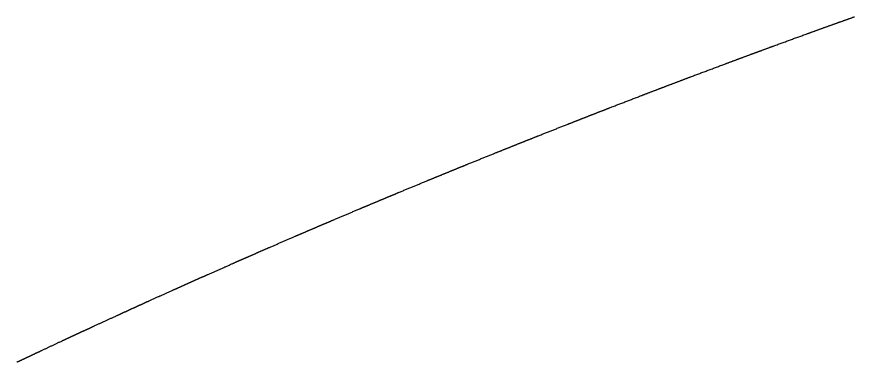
# Model space of a CAD drawing. Header units: millimetres. Extents: x 0 to 2438, y 0 to 1219.
# Drawn here: x 774.539 to 777.248, y 120.289 to 121.407 of the extents above; entities that cross this region are included whole.
import ezdxf

# ---------------------------------------------------------------- set-up
doc = ezdxf.new("R2010")
doc.units = ezdxf.units.MM
doc.layers.add('CUT', color=7, linetype='Continuous')

msp = doc.modelspace()

# ---------------------------------------------------------------- linework, layer by layer
at = {"layer": 'CUT'}
msp.add_lwpolyline([(774.5384, 120.2891), (774.5394, 120.2895), (774.5404, 120.29), (774.5414, 120.2905), (774.5424, 120.291), (774.5434, 120.2914), (774.5444, 120.2919), (774.5454, 120.2924), (774.5464, 120.2929), (774.5474, 120.2933), (774.5485, 120.2938), (774.5495, 120.2943), (774.5505, 120.2948), (774.5515, 120.2953), (774.5525, 120.2957), (774.5535, 120.2962), (774.5545, 120.2967), (774.5555, 120.2972), (774.5565, 120.2976), (774.5575, 120.2981), (774.5585, 120.2986), (774.5595, 120.2991), (774.5605, 120.2995), (774.5615, 120.3), (774.5625, 120.3005), (774.5635, 120.301), (774.5645, 120.3014), (774.5655, 120.3019), (774.5665, 120.3024), (774.5675, 120.3029), (774.5685, 120.3033), (774.5695, 120.3038), (774.5706, 120.3043), (774.5716, 120.3048), (774.5726, 120.3052), (774.5736, 120.3057), (774.5746, 120.3062), (774.5756, 120.3067), (774.5766, 120.3071), (774.5776, 120.3076), (774.5786, 120.3081), (774.5796, 120.3086), (774.5806, 120.309), (774.5816, 120.3095), (774.5826, 120.31), (774.5836, 120.3105), (774.5846, 120.3109), (774.5856, 120.3114), (774.5866, 120.3119), (774.5876, 120.3123), (774.5887, 120.3128), (774.5897, 120.3133), (774.5907, 120.3138), (774.5917, 120.3142), (774.5927, 120.3147), (774.5937, 120.3152), (774.5947, 120.3157), (774.5957, 120.3161), (774.5967, 120.3166), (774.5977, 120.3171), (774.5987, 120.3176), (774.5997, 120.318), (774.6007, 120.3185), (774.6017, 120.319), (774.6027, 120.3195), (774.6037, 120.3199), (774.6048, 120.3204), (774.6058, 120.3209), (774.6068, 120.3214), (774.6078, 120.3218), (774.6088, 120.3223), (774.6098, 120.3228), (774.6108, 120.3233), (774.6119, 120.3238), (774.6129, 120.3242), (774.6139, 120.3247), (774.6148, 120.3252), (774.6157, 120.3255), (774.6165, 120.3259), (774.6175, 120.3264), (774.6189, 120.327), (774.6206, 120.3279), (774.6227, 120.3288), (774.6249, 120.3299), (774.6272, 120.331), (774.6294, 120.332), (774.6315, 120.333), (774.6335, 120.3339), (774.6356, 120.3349), (774.6376, 120.3359), (774.6397, 120.3368), (774.6418, 120.3378), (774.6439, 120.3388), (774.646, 120.3398), (774.6481, 120.3408), (774.6502, 120.3418), (774.6523, 120.3427), (774.6544, 120.3437), (774.6565, 120.3447), (774.6585, 120.3457), (774.6606, 120.3466), (774.6627, 120.3476), (774.6648, 120.3486), (774.6669, 120.3496), (774.669, 120.3506), (774.671, 120.3515), (774.6731, 120.3525), (774.6752, 120.3535), (774.6774, 120.3545), (774.6796, 120.3555), (774.6819, 120.3566), (774.684, 120.3575), (774.6857, 120.3584), (774.6871, 120.359), (774.6882, 120.3595), (774.6892, 120.36), (774.6901, 120.3604), (774.6911, 120.3609), (774.6921, 120.3614), (774.6933, 120.3619), (774.6944, 120.3624), (774.6955, 120.3629), (774.6966, 120.3634), (774.6977, 120.3639), (774.6987, 120.3644), (774.6998, 120.3649), (774.7009, 120.3654), (774.702, 120.366), (774.7031, 120.3665), (774.7042, 120.367), (774.7052, 120.3675), (774.7063, 120.368), (774.7074, 120.3685), (774.7085, 120.369), (774.7096, 120.3695), (774.7106, 120.37), (774.7117, 120.3705), (774.7128, 120.371), (774.7139, 120.3715), (774.715, 120.372), (774.7161, 120.3725), (774.7172, 120.373), (774.7182, 120.3735), (774.7193, 120.374), (774.7204, 120.3745), (774.7215, 120.375), (774.7226, 120.3755), (774.7237, 120.376), (774.7247, 120.3765), (774.7258, 120.3771), (774.7269, 120.3776), (774.728, 120.3781), (774.7291, 120.3786), (774.7302, 120.3791), (774.7312, 120.3796), (774.7323, 120.3801), (774.7334, 120.3806), (774.7345, 120.3811), (774.7356, 120.3816), (774.7367, 120.3821), (774.7378, 120.3826), (774.7388, 120.3831), (774.7399, 120.3836), (774.741, 120.3841), (774.7421, 120.3846), (774.7432, 120.3851), (774.7443, 120.3856), (774.7454, 120.3861), (774.7464, 120.3866), (774.7475, 120.3871), (774.7486, 120.3876), (774.7497, 120.3881), (774.7508, 120.3886), (774.7519, 120.3891), (774.7529, 120.3896), (774.754, 120.3901), (774.7551, 120.3907), (774.7562, 120.3912), (774.7573, 120.3917), (774.7584, 120.3922), (774.7595, 120.3927), (774.7605, 120.3932), (774.7616, 120.3937), (774.7627, 120.3942), (774.7638, 120.3947), (774.7649, 120.3952), (774.766, 120.3957), (774.7671, 120.3962), (774.7681, 120.3967), (774.7692, 120.3972), (774.7703, 120.3977), (774.7714, 120.3982), (774.7725, 120.3987), (774.7736, 120.3992), (774.7747, 120.3997), (774.7758, 120.4002), (774.7768, 120.4007), (774.7779, 120.4012), (774.779, 120.4017), (774.7801, 120.4022), (774.7812, 120.4027), (774.7823, 120.4032), (774.7835, 120.4038), (774.7845, 120.4043), (774.7855, 120.4047), (774.7864, 120.4051), (774.7874, 120.4056), (774.7885, 120.4061), (774.7899, 120.4067), (774.7918, 120.4076), (774.7939, 120.4086), (774.7963, 120.4097), (774.7987, 120.4108), (774.801, 120.4119), (774.8032, 120.4129), (774.8054, 120.4139), (774.8076, 120.4149), (774.8098, 120.4159), (774.812, 120.4169), (774.8142, 120.4179), (774.8164, 120.419), (774.8186, 120.42), (774.8209, 120.421), (774.8231, 120.422), (774.8253, 120.423), (774.8275, 120.4241), (774.8297, 120.4251), (774.8319, 120.4261), (774.8341, 120.4271), (774.8364, 120.4281), (774.8386, 120.4292), (774.8408, 120.4302), (774.843, 120.4312), (774.8451, 120.4322), (774.8473, 120.4332), (774.8495, 120.4342), (774.8518, 120.4353), (774.8542, 120.4364), (774.8566, 120.4374), (774.8588, 120.4385), (774.8607, 120.4393), (774.8622, 120.44), (774.8633, 120.4405), (774.8643, 120.4409), (774.8652, 120.4414), (774.8662, 120.4419), (774.8674, 120.4424), (774.8685, 120.4429), (774.8697, 120.4434), (774.8709, 120.444), (774.872, 120.4445), (774.8731, 120.445), (774.8742, 120.4455), (774.8753, 120.446), (774.8765, 120.4465), (774.8776, 120.447), (774.8787, 120.4476), (774.8798, 120.4481), (774.881, 120.4486), (774.8821, 120.4491), (774.8832, 120.4496), (774.8843, 120.4501), (774.8855, 120.4507), (774.8866, 120.4512), (774.8877, 120.4517), (774.8889, 120.4522), (774.89, 120.4527), (774.8911, 120.4532), (774.8922, 120.4537), (774.8934, 120.4543), (774.8945, 120.4548), (774.8956, 120.4553), (774.8967, 120.4558), (774.8979, 120.4563), (774.899, 120.4568), (774.9001, 120.4574), (774.9013, 120.4579), (774.9024, 120.4584), (774.9035, 120.4589), (774.9046, 120.4594), (774.9058, 120.4599), (774.9069, 120.4604), (774.908, 120.461), (774.9091, 120.4615), (774.9103, 120.462), (774.9114, 120.4625), (774.9125, 120.463), (774.9137, 120.4635), (774.9148, 120.464), (774.9159, 120.4646), (774.917, 120.4651), (774.9182, 120.4656), (774.9193, 120.4661), (774.9204, 120.4666), (774.9216, 120.4671), (774.9227, 120.4676), (774.9238, 120.4681), (774.9249, 120.4687), (774.9261, 120.4692), (774.9272, 120.4697), (774.9283, 120.4702), (774.9294, 120.4707), (774.9306, 120.4712), (774.9317, 120.4717), (774.9328, 120.4723), (774.934, 120.4728), (774.9351, 120.4733), (774.9362, 120.4738), (774.9373, 120.4743), (774.9385, 120.4748), (774.9396, 120.4753), (774.9407, 120.4759), (774.9419, 120.4764), (774.943, 120.4769), (774.9441, 120.4774), (774.9453, 120.4779), (774.9464, 120.4784), (774.9475, 120.4789), (774.9486, 120.4794), (774.9498, 120.48), (774.9509, 120.4805), (774.952, 120.481), (774.9532, 120.4815), (774.9543, 120.482), (774.9554, 120.4825), (774.9565, 120.483), (774.9576, 120.4835), (774.9588, 120.484), (774.9599, 120.4846), (774.9611, 120.4851), (774.9623, 120.4856), (774.9634, 120.4861), (774.9645, 120.4866), (774.9654, 120.487), (774.9663, 120.4875), (774.9675, 120.488), (774.969, 120.4887), (774.9709, 120.4896), (774.9732, 120.4906), (774.9757, 120.4917), (774.9782, 120.4929), (774.9807, 120.494), (774.983, 120.495), (774.9853, 120.496), (774.9875, 120.4971), (774.9898, 120.4981), (774.9921, 120.4991), (774.9945, 120.5002), (774.9968, 120.5013), (774.9991, 120.5023), (775.0014, 120.5034), (775.0038, 120.5044), (775.0061, 120.5055), (775.0084, 120.5065), (775.0107, 120.5075), (775.013, 120.5086), (775.0154, 120.5096), (775.0177, 120.5107), (775.02, 120.5117), (775.0223, 120.5128), (775.0246, 120.5138), (775.0269, 120.5148), (775.0292, 120.5159), (775.0315, 120.5169), (775.0339, 120.518), (775.0364, 120.5191), (775.0389, 120.5203), (775.0412, 120.5213), (775.0432, 120.5222), (775.0448, 120.5229), (775.046, 120.5234), (775.047, 120.5239), (775.048, 120.5243), (775.0491, 120.5248), (775.0503, 120.5254), (775.0515, 120.5259), (775.0527, 120.5265), (775.054, 120.527), (775.0552, 120.5275), (775.0563, 120.5281), (775.0575, 120.5286), (775.0587, 120.5291), (775.0599, 120.5297), (775.0611, 120.5302), (775.0623, 120.5307), (775.0635, 120.5313), (775.0647, 120.5318), (775.0658, 120.5323), (775.067, 120.5329), (775.0682, 120.5334), (775.0694, 120.5339), (775.0706, 120.5345), (775.0718, 120.535), (775.073, 120.5356), (775.0742, 120.5361), (775.0754, 120.5366), (775.0766, 120.5372), (775.0778, 120.5377), (775.079, 120.5382), (775.0801, 120.5388), (775.0813, 120.5393), (775.0825, 120.5398), (775.0837, 120.5404), (775.0849, 120.5409), (775.0861, 120.5414), (775.0873, 120.542), (775.0885, 120.5425), (775.0897, 120.543), (775.0909, 120.5436), (775.0921, 120.5441), (775.0933, 120.5446), (775.0944, 120.5452), (775.0956, 120.5457), (775.0968, 120.5462), (775.098, 120.5468), (775.0992, 120.5473), (775.1004, 120.5478), (775.1016, 120.5484), (775.1028, 120.5489), (775.104, 120.5494), (775.1052, 120.55), (775.1064, 120.5505), (775.1076, 120.551), (775.1088, 120.5516), (775.11, 120.5521), (775.1111, 120.5526), (775.1123, 120.5532), (775.1135, 120.5537), (775.1147, 120.5542), (775.1159, 120.5547), (775.1171, 120.5553), (775.1183, 120.5558), (775.1195, 120.5563), (775.1207, 120.5569), (775.1219, 120.5574), (775.1231, 120.5579), (775.1243, 120.5585), (775.1255, 120.559), (775.1267, 120.5595), (775.1278, 120.5601), (775.129, 120.5606), (775.1302, 120.5611), (775.1314, 120.5617), (775.1326, 120.5622), (775.1338, 120.5627), (775.135, 120.5633), (775.1362, 120.5638), (775.1374, 120.5643), (775.1386, 120.5649), (775.1398, 120.5654), (775.141, 120.5659), (775.1422, 120.5665), (775.1434, 120.567), (775.1445, 120.5675), (775.1457, 120.568), (775.1469, 120.5686), (775.1481, 120.5691), (775.1494, 120.5697), (775.1506, 120.5702), (775.1518, 120.5707), (775.1529, 120.5712), (775.1539, 120.5717), (775.1549, 120.5721), (775.1561, 120.5726), (775.1577, 120.5733), (775.1598, 120.5743), (775.1622, 120.5753), (775.1648, 120.5765), (775.1675, 120.5777), (775.17, 120.5788), (775.1725, 120.5799), (775.1748, 120.581), (775.1772, 120.582), (775.1797, 120.5831), (775.1821, 120.5842), (775.1846, 120.5853), (775.187, 120.5863), (775.1895, 120.5874), (775.1919, 120.5885), (775.1943, 120.5896), (775.1968, 120.5907), (775.1992, 120.5918), (775.2017, 120.5928), (775.2041, 120.5939), (775.2066, 120.595), (775.209, 120.5961), (775.2115, 120.5972), (775.2139, 120.5982), (775.2163, 120.5993), (775.2187, 120.6004), (775.2211, 120.6014), (775.2236, 120.6025), (775.2261, 120.6036), (775.2288, 120.6048), (775.2314, 120.606), (775.2338, 120.607), (775.2359, 120.6079), (775.2375, 120.6087), (775.2388, 120.6092), (775.2399, 120.6097), (775.2409, 120.6101), (775.2421, 120.6107), (775.2433, 120.6112), (775.2446, 120.6118), (775.2459, 120.6123), (775.2472, 120.6129), (775.2484, 120.6135), (775.2497, 120.614), (775.2509, 120.6145), (775.2522, 120.6151), (775.2534, 120.6156), (775.2547, 120.6162), (775.2559, 120.6167), (775.2572, 120.6173), (775.2584, 120.6178), (775.2597, 120.6184), (775.2609, 120.6189), (775.2622, 120.6195), (775.2634, 120.62), (775.2647, 120.6206), (775.2659, 120.6211), (775.2672, 120.6217), (775.2684, 120.6222), (775.2697, 120.6228), (775.2709, 120.6233), (775.2722, 120.6239), (775.2734, 120.6244), (775.2747, 120.625), (775.2759, 120.6255), (775.2772, 120.6261), (775.2784, 120.6266), (775.2797, 120.6272), (775.2809, 120.6277), (775.2822, 120.6283), (775.2834, 120.6288), (775.2847, 120.6294), (775.2859, 120.6299), (775.2872, 120.6305), (775.2884, 120.631), (775.2897, 120.6316), (775.2909, 120.6321), (775.2922, 120.6327), (775.2934, 120.6332), (775.2947, 120.6338), (775.2959, 120.6343), (775.2972, 120.6348), (775.2984, 120.6354), (775.2997, 120.6359), (775.3009, 120.6365), (775.3022, 120.637), (775.3034, 120.6376), (775.3047, 120.6381), (775.306, 120.6387), (775.3072, 120.6392), (775.3085, 120.6398), (775.3097, 120.6403), (775.311, 120.6409), (775.3122, 120.6414), (775.3135, 120.642), (775.3147, 120.6425), (775.316, 120.6431), (775.3172, 120.6436), (775.3185, 120.6441), (775.3197, 120.6447), (775.321, 120.6452), (775.3222, 120.6458), (775.3235, 120.6463), (775.3247, 120.6469), (775.326, 120.6474), (775.3272, 120.648), (775.3285, 120.6485), (775.3297, 120.6491), (775.331, 120.6496), (775.3323, 120.6502), (775.3335, 120.6507), (775.3348, 120.6512), (775.336, 120.6518), (775.3373, 120.6523), (775.3385, 120.6529), (775.3398, 120.6534), (775.341, 120.654), (775.3423, 120.6545), (775.3435, 120.6551), (775.3448, 120.6556), (775.346, 120.6562), (775.3474, 120.6567), (775.3487, 120.6573), (775.3499, 120.6578), (775.3511, 120.6583), (775.3521, 120.6588), (775.3532, 120.6593), (775.3544, 120.6598), (775.3561, 120.6605), (775.3582, 120.6615), (775.3608, 120.6626), (775.3635, 120.6638), (775.3663, 120.665), (775.3689, 120.6661), (775.3715, 120.6672), (775.374, 120.6683), (775.3765, 120.6694), (775.379, 120.6705), (775.3816, 120.6716), (775.3841, 120.6727), (775.3867, 120.6738), (775.3892, 120.6749), (775.3918, 120.676), (775.3943, 120.6771), (775.3969, 120.6782), (775.3994, 120.6793), (775.402, 120.6804), (775.4045, 120.6815), (775.4071, 120.6826), (775.4097, 120.6838), (775.4122, 120.6849), (775.4148, 120.686), (775.4173, 120.6871), (775.4198, 120.6881), (775.4223, 120.6892), (775.4249, 120.6903), (775.4275, 120.6915), (775.4303, 120.6927), (775.433, 120.6938), (775.4356, 120.6949), (775.4378, 120.6959), (775.4394, 120.6966), (775.4408, 120.6972), (775.4419, 120.6976), (775.4429, 120.6981), (775.4441, 120.6986), (775.4454, 120.6992), (775.4468, 120.6998), (775.4481, 120.7003), (775.4495, 120.7009), (775.4508, 120.7015), (775.4521, 120.702), (775.4533, 120.7026), (775.4546, 120.7031), (775.4559, 120.7037), (775.4572, 120.7043), (775.4585, 120.7048), (775.4598, 120.7054), (775.4611, 120.7059), (775.4624, 120.7065), (775.4637, 120.707), (775.465, 120.7076), (775.4663, 120.7082), (775.4676, 120.7087), (775.4689, 120.7093), (775.4702, 120.7098), (775.4715, 120.7104), (775.4728, 120.711), (775.4741, 120.7115), (775.4754, 120.7121), (775.4767, 120.7126), (775.478, 120.7132), (775.4793, 120.7137), (775.4806, 120.7143), (775.4819, 120.7149), (775.4832, 120.7154), (775.4845, 120.716), (775.4858, 120.7165), (775.4871, 120.7171), (775.4885, 120.7176), (775.4898, 120.7182), (775.4911, 120.7188), (775.4924, 120.7193), (775.4937, 120.7199), (775.495, 120.7204), (775.4963, 120.721), (775.4976, 120.7215), (775.4989, 120.7221), (775.5002, 120.7227), (775.5015, 120.7232), (775.5028, 120.7238), (775.5041, 120.7243), (775.5054, 120.7249), (775.5067, 120.7254), (775.508, 120.726), (775.5093, 120.7265), (775.5106, 120.7271), (775.5119, 120.7277), (775.5132, 120.7282), (775.5145, 120.7288), (775.5158, 120.7293), (775.5171, 120.7299), (775.5184, 120.7304), (775.5197, 120.731), (775.521, 120.7315), (775.5223, 120.7321), (775.5236, 120.7327), (775.5249, 120.7332), (775.5262, 120.7338), (775.5275, 120.7343), (775.5288, 120.7349), (775.5301, 120.7354), (775.5314, 120.736), (775.5327, 120.7365), (775.534, 120.7371), (775.5353, 120.7377), (775.5366, 120.7382), (775.5379, 120.7388), (775.5392, 120.7393), (775.5405, 120.7399), (775.5418, 120.7404), (775.5431, 120.741), (775.5444, 120.7415), (775.5457, 120.7421), (775.547, 120.7426), (775.5483, 120.7432), (775.5496, 120.7437), (775.5509, 120.7443), (775.5522, 120.7449), (775.5536, 120.7454), (775.555, 120.746), (775.5563, 120.7466), (775.5574, 120.7471), (775.5585, 120.7475), (775.5596, 120.748), (775.5609, 120.7486), (775.5627, 120.7493), (775.5649, 120.7502), (775.5675, 120.7514), (775.5704, 120.7526), (775.5733, 120.7538), (775.576, 120.755), (775.5787, 120.7561), (775.5813, 120.7572), (775.5839, 120.7583), (775.5865, 120.7594), (775.5891, 120.7605), (775.5918, 120.7617), (775.5945, 120.7628), (775.5971, 120.7639), (775.5998, 120.765), (775.6025, 120.7662), (775.6051, 120.7673), (775.6077, 120.7684), (775.6104, 120.7695), (775.6131, 120.7706), (775.6157, 120.7718), (775.6184, 120.7729), (775.6211, 120.774), (775.6237, 120.7751), (775.6263, 120.7763), (775.6289, 120.7773), (775.6315, 120.7784), (775.6342, 120.7796), (775.637, 120.7807), (775.6398, 120.7819), (775.6427, 120.7831), (775.6453, 120.7843), (775.6476, 120.7852), (775.6493, 120.7859), (775.6507, 120.7865), (775.6519, 120.787), (775.653, 120.7875), (775.6542, 120.788), (775.6556, 120.7886), (775.657, 120.7892), (775.6584, 120.7898), (775.6598, 120.7903), (775.6611, 120.7909), (775.6625, 120.7915), (775.6638, 120.792), (775.6651, 120.7926), (775.6665, 120.7932), (775.6679, 120.7937), (775.6692, 120.7943), (775.6706, 120.7949), (775.6719, 120.7954), (775.6733, 120.796), (775.6746, 120.7966), (775.676, 120.7971), (775.6773, 120.7977), (775.6787, 120.7983), (775.68, 120.7988), (775.6814, 120.7994), (775.6827, 120.8), (775.6841, 120.8005), (775.6854, 120.8011), (775.6868, 120.8017), (775.6881, 120.8022), (775.6895, 120.8028), (775.6908, 120.8034), (775.6922, 120.8039), (775.6935, 120.8045), (775.6949, 120.8051), (775.6962, 120.8056), (775.6976, 120.8062), (775.699, 120.8068), (775.7003, 120.8073), (775.7017, 120.8079), (775.703, 120.8085), (775.7044, 120.809), (775.7057, 120.8096), (775.7071, 120.8102), (775.7084, 120.8107), (775.7098, 120.8113), (775.7111, 120.8119), (775.7125, 120.8124), (775.7138, 120.813), (775.7152, 120.8136), (775.7165, 120.8141), (775.7179, 120.8147), (775.7192, 120.8153), (775.7206, 120.8158), (775.7219, 120.8164), (775.7233, 120.817), (775.7247, 120.8175), (775.726, 120.8181), (775.7274, 120.8186), (775.7287, 120.8192), (775.7301, 120.8198), (775.7314, 120.8203), (775.7328, 120.8209), (775.7341, 120.8215), (775.7355, 120.822), (775.7368, 120.8226), (775.7382, 120.8232), (775.7395, 120.8237), (775.7409, 120.8243), (775.7423, 120.8249), (775.7436, 120.8254), (775.745, 120.826), (775.7463, 120.8266), (775.7477, 120.8271), (775.749, 120.8277), (775.7504, 120.8282), (775.7517, 120.8288), (775.7531, 120.8294), (775.7544, 120.8299), (775.7558, 120.8305), (775.7572, 120.8311), (775.7585, 120.8316), (775.7599, 120.8322), (775.7612, 120.8328), (775.7626, 120.8333), (775.7639, 120.8339), (775.7652, 120.8344), (775.7666, 120.835), (775.768, 120.8356), (775.7695, 120.8362), (775.7708, 120.8367), (775.772, 120.8373), (775.7732, 120.8377), (775.7743, 120.8382), (775.7757, 120.8388), (775.7775, 120.8395), (775.7798, 120.8405), (775.7825, 120.8416), (775.7855, 120.8428), (775.7885, 120.8441), (775.7913, 120.8453), (775.7941, 120.8464), (775.7968, 120.8475), (775.7994, 120.8486), (775.8022, 120.8497), (775.8049, 120.8509), (775.8077, 120.852), (775.8104, 120.8532), (775.8132, 120.8543), (775.8159, 120.8554), (775.8187, 120.8566), (775.8214, 120.8577), (775.8242, 120.8588), (775.8269, 120.86), (775.8296, 120.8611), (775.8324, 120.8623), (775.8352, 120.8634), (775.8379, 120.8645), (775.8407, 120.8657), (775.8434, 120.8668), (775.8461, 120.8679), (775.8488, 120.869), (775.8515, 120.8701), (775.8544, 120.8713), (775.8574, 120.8726), (775.8603, 120.8738), (775.8631, 120.8749), (775.8654, 120.8759), (775.8672, 120.8766), (775.8686, 120.8772), (775.8698, 120.8777), (775.8709, 120.8781), (775.8722, 120.8787), (775.8736, 120.8792), (775.8751, 120.8798), (775.8765, 120.8804), (775.878, 120.881), (775.8793, 120.8816), (775.8807, 120.8822), (775.8821, 120.8827), (775.8835, 120.8833), (775.8849, 120.8839), (775.8863, 120.8844), (775.8877, 120.885), (775.8891, 120.8856), (775.8905, 120.8862), (775.8919, 120.8867), (775.8932, 120.8873), (775.8946, 120.8879), (775.896, 120.8884), (775.8974, 120.889), (775.8988, 120.8896), (775.9002, 120.8902), (775.9016, 120.8907), (775.903, 120.8913), (775.9044, 120.8919), (775.9058, 120.8924), (775.9072, 120.893), (775.9086, 120.8936), (775.91, 120.8942), (775.9114, 120.8947), (775.9128, 120.8953), (775.9142, 120.8959), (775.9155, 120.8964), (775.9169, 120.897), (775.9183, 120.8976), (775.9197, 120.8982), (775.9211, 120.8987), (775.9225, 120.8993), (775.9239, 120.8999), (775.9253, 120.9004), (775.9267, 120.901), (775.9281, 120.9016), (775.9295, 120.9021), (775.9309, 120.9027), (775.9323, 120.9033), (775.9337, 120.9039), (775.9351, 120.9044), (775.9365, 120.905), (775.9379, 120.9056), (775.9393, 120.9061), (775.9406, 120.9067), (775.942, 120.9073), (775.9434, 120.9078), (775.9448, 120.9084), (775.9462, 120.909), (775.9476, 120.9096), (775.949, 120.9101), (775.9504, 120.9107), (775.9518, 120.9113), (775.9532, 120.9118), (775.9546, 120.9124), (775.956, 120.913), (775.9574, 120.9135), (775.9588, 120.9141), (775.9602, 120.9147), (775.9616, 120.9152), (775.963, 120.9158), (775.9644, 120.9164), (775.9658, 120.9169), (775.9672, 120.9175), (775.9685, 120.9181), (775.9699, 120.9187), (775.9713, 120.9192), (775.9727, 120.9198), (775.9741, 120.9204), (775.9755, 120.9209), (775.9769, 120.9215), (775.9783, 120.9221), (775.9797, 120.9226), (775.9811, 120.9232), (775.9825, 120.9238), (775.9839, 120.9243), (775.9853, 120.9249), (775.9867, 120.9255), (775.9881, 120.926), (775.9895, 120.9266), (775.991, 120.9272), (775.9924, 120.9278), (775.9937, 120.9283), (775.9948, 120.9288), (775.996, 120.9293), (775.9974, 120.9298), (775.9993, 120.9306), (776.0016, 120.9315), (776.0044, 120.9327), (776.0075, 120.9339), (776.0105, 120.9352), (776.0135, 120.9363), (776.0163, 120.9375), (776.0191, 120.9386), (776.0218, 120.9397), (776.0246, 120.9409), (776.0275, 120.942), (776.0303, 120.9432), (776.0331, 120.9443), (776.036, 120.9454), (776.0388, 120.9466), (776.0416, 120.9477), (776.0444, 120.9489), (776.0472, 120.95), (776.0501, 120.9511), (776.0529, 120.9523), (776.0557, 120.9534), (776.0586, 120.9546), (776.0614, 120.9557), (776.0642, 120.9569), (776.067, 120.958), (776.0698, 120.9591), (776.0726, 120.9602), (776.0754, 120.9614), (776.0783, 120.9625), (776.0814, 120.9638), (776.0844, 120.965), (776.0872, 120.9661), (776.0896, 120.9671), (776.0915, 120.9678), (776.0929, 120.9684), (776.0942, 120.9689), (776.0953, 120.9694), (776.0967, 120.9699), (776.0981, 120.9705), (776.0996, 120.9711), (776.1011, 120.9717), (776.1025, 120.9723), (776.1039, 120.9728), (776.1054, 120.9734), (776.1068, 120.974), (776.1082, 120.9746), (776.1096, 120.9751), (776.1111, 120.9757), (776.1125, 120.9763), (776.1139, 120.9769), (776.1153, 120.9774), (776.1168, 120.978), (776.1182, 120.9786), (776.1196, 120.9791), (776.1211, 120.9797), (776.1225, 120.9803), (776.1239, 120.9809), (776.1253, 120.9814), (776.1268, 120.982), (776.1282, 120.9826), (776.1296, 120.9832), (776.1311, 120.9837), (776.1325, 120.9843), (776.1339, 120.9849), (776.1353, 120.9854), (776.1368, 120.986), (776.1382, 120.9866), (776.1396, 120.9872), (776.1411, 120.9877), (776.1425, 120.9883), (776.1439, 120.9889), (776.1454, 120.9894), (776.1468, 120.99), (776.1482, 120.9906), (776.1496, 120.9912), (776.1511, 120.9917), (776.1525, 120.9923), (776.1539, 120.9929), (776.1554, 120.9934), (776.1568, 120.994), (776.1582, 120.9946), (776.1596, 120.9952), (776.1611, 120.9957), (776.1625, 120.9963), (776.1639, 120.9969), (776.1654, 120.9974), (776.1668, 120.998), (776.1682, 120.9986), (776.1697, 120.9992), (776.1711, 120.9997), (776.1725, 121.0003), (776.1739, 121.0009), (776.1754, 121.0014), (776.1768, 121.002), (776.1782, 121.0026), (776.1797, 121.0032), (776.1811, 121.0037), (776.1825, 121.0043), (776.184, 121.0049), (776.1854, 121.0054), (776.1868, 121.006), (776.1883, 121.0066), (776.1897, 121.0071), (776.1911, 121.0077), (776.1925, 121.0083), (776.194, 121.0089), (776.1954, 121.0094), (776.1968, 121.01), (776.1983, 121.0106), (776.1997, 121.0111), (776.2011, 121.0117), (776.2026, 121.0123), (776.204, 121.0128), (776.2054, 121.0134), (776.2069, 121.014), (776.2083, 121.0145), (776.2097, 121.0151), (776.2111, 121.0157), (776.2125, 121.0162), (776.214, 121.0168), (776.2154, 121.0174), (776.2169, 121.018), (776.2184, 121.0186), (776.2198, 121.0191), (776.2212, 121.0197), (776.2223, 121.0201), (776.2236, 121.0206), (776.225, 121.0212), (776.2269, 121.0219), (776.2293, 121.0229), (776.2322, 121.024), (776.2353, 121.0253), (776.2384, 121.0265), (776.2414, 121.0277), (776.2443, 121.0288), (776.2471, 121.03), (776.2499, 121.0311), (776.2528, 121.0322), (776.2557, 121.0333), (776.2586, 121.0345), (776.2615, 121.0356), (776.2644, 121.0368), (776.2672, 121.0379), (776.2701, 121.0391), (776.273, 121.0402), (776.2759, 121.0413), (776.2788, 121.0425), (776.2817, 121.0436), (776.2845, 121.0447), (776.2874, 121.0459), (776.2903, 121.047), (776.2932, 121.0482), (776.2961, 121.0493), (776.2989, 121.0504), (776.3017, 121.0515), (776.3046, 121.0527), (776.3076, 121.0538), (776.3108, 121.0551), (776.3138, 121.0563), (776.3167, 121.0574), (776.3192, 121.0584), (776.3211, 121.0591), (776.3225, 121.0597), (776.3238, 121.0602), (776.325, 121.0607), (776.3263, 121.0612), (776.3278, 121.0618), (776.3293, 121.0623), (776.3308, 121.0629), (776.3323, 121.0635), (776.3337, 121.0641), (776.3352, 121.0647), (776.3366, 121.0652), (776.338, 121.0658), (776.3395, 121.0664), (776.3409, 121.0669), (776.3424, 121.0675), (776.3439, 121.0681), (776.3453, 121.0686), (776.3468, 121.0692), (776.3482, 121.0698), (776.3497, 121.0704), (776.3511, 121.0709), (776.3526, 121.0715), (776.354, 121.0721), (776.3555, 121.0726), (776.3569, 121.0732), (776.3584, 121.0738), (776.3598, 121.0743), (776.3613, 121.0749), (776.3628, 121.0755), (776.3642, 121.076), (776.3657, 121.0766), (776.3671, 121.0772), (776.3686, 121.0778), (776.37, 121.0783), (776.3715, 121.0789), (776.3729, 121.0795), (776.3744, 121.08), (776.3758, 121.0806), (776.3773, 121.0812), (776.3787, 121.0817), (776.3802, 121.0823), (776.3816, 121.0829), (776.3831, 121.0834), (776.3845, 121.084), (776.386, 121.0846), (776.3875, 121.0851), (776.3889, 121.0857), (776.3904, 121.0863), (776.3918, 121.0868), (776.3933, 121.0874), (776.3947, 121.088), (776.3962, 121.0885), (776.3976, 121.0891), (776.3991, 121.0897), (776.4005, 121.0902), (776.402, 121.0908), (776.4035, 121.0914), (776.4049, 121.0919), (776.4064, 121.0925), (776.4078, 121.0931), (776.4093, 121.0936), (776.4107, 121.0942), (776.4122, 121.0948), (776.4136, 121.0953), (776.4151, 121.0959), (776.4165, 121.0965), (776.418, 121.097), (776.4195, 121.0976), (776.4209, 121.0982), (776.4224, 121.0987), (776.4238, 121.0993), (776.4253, 121.0999), (776.4267, 121.1004), (776.4282, 121.101), (776.4296, 121.1016), (776.4311, 121.1021), (776.4325, 121.1027), (776.434, 121.1033), (776.4355, 121.1038), (776.4369, 121.1044), (776.4384, 121.105), (776.4398, 121.1055), (776.4413, 121.1061), (776.4427, 121.1066), (776.4442, 121.1072), (776.4456, 121.1078), (776.4471, 121.1084), (776.4486, 121.1089), (776.4502, 121.1095), (776.4516, 121.1101), (776.4529, 121.1106), (776.4541, 121.1111), (776.4553, 121.1115), (776.4568, 121.1121), (776.4587, 121.1129), (776.4614, 121.1139), (776.4645, 121.1151), (776.4679, 121.1164), (776.4713, 121.1177), (776.4746, 121.119), (776.4778, 121.1202), (776.4808, 121.1214), (776.4839, 121.1226), (776.487, 121.1238), (776.4902, 121.125), (776.4933, 121.1262), (776.4965, 121.1275), (776.4997, 121.1287), (776.5028, 121.1299), (776.5059, 121.1311), (776.5091, 121.1323), (776.5122, 121.1335), (776.5154, 121.1348), (776.5185, 121.136), (776.5217, 121.1372), (776.5248, 121.1384), (776.528, 121.1396), (776.5312, 121.1408), (776.5343, 121.142), (776.5373, 121.1432), (776.5404, 121.1444), (776.5436, 121.1456), (776.5469, 121.1469), (776.5503, 121.1482), (776.5536, 121.1495), (776.5568, 121.1507), (776.5595, 121.1517), (776.5616, 121.1525), (776.5633, 121.1532), (776.5648, 121.1537), (776.5662, 121.1543), (776.5678, 121.1549), (776.5695, 121.1556), (776.5712, 121.1562), (776.573, 121.1569), (776.5747, 121.1576), (776.5764, 121.1582), (776.5781, 121.1588), (776.5798, 121.1595), (776.5815, 121.1601), (776.5831, 121.1608), (776.5848, 121.1614), (776.5865, 121.1621), (776.5882, 121.1627), (776.5899, 121.1634), (776.5916, 121.164), (776.5933, 121.1647), (776.595, 121.1653), (776.5967, 121.166), (776.5984, 121.1666), (776.6001, 121.1673), (776.6018, 121.1679), (776.6035, 121.1686), (776.6052, 121.1692), (776.6069, 121.1698), (776.6085, 121.1705), (776.6102, 121.1711), (776.6119, 121.1718), (776.6136, 121.1724), (776.6153, 121.1731), (776.617, 121.1737), (776.6187, 121.1744), (776.6204, 121.175), (776.6221, 121.1757), (776.6238, 121.1763), (776.6255, 121.177), (776.6272, 121.1776), (776.6289, 121.1782), (776.6306, 121.1789), (776.6322, 121.1795), (776.634, 121.1802), (776.6356, 121.1808), (776.6373, 121.1815), (776.639, 121.1821), (776.6407, 121.1828), (776.6424, 121.1834), (776.6441, 121.184), (776.6458, 121.1847), (776.6475, 121.1853), (776.6492, 121.186), (776.6509, 121.1866), (776.6526, 121.1873), (776.6543, 121.1879), (776.656, 121.1886), (776.6577, 121.1892), (776.6594, 121.1898), (776.6611, 121.1905), (776.6628, 121.1911), (776.6644, 121.1918), (776.6661, 121.1924), (776.6678, 121.1931), (776.6695, 121.1937), (776.6712, 121.1943), (776.6729, 121.195), (776.6746, 121.1956), (776.6763, 121.1963), (776.678, 121.1969), (776.6797, 121.1976), (776.6814, 121.1982), (776.6831, 121.1988), (776.6848, 121.1995), (776.6865, 121.2001), (776.6882, 121.2008), (776.6899, 121.2014), (776.6916, 121.202), (776.6933, 121.2027), (776.695, 121.2033), (776.6967, 121.204), (776.6984, 121.2046), (776.7001, 121.2053), (776.7017, 121.2059), (776.7034, 121.2065), (776.7051, 121.2072), (776.7068, 121.2078), (776.7085, 121.2085), (776.7103, 121.2091), (776.7121, 121.2098), (776.7137, 121.2104), (776.7153, 121.211), (776.7167, 121.2116), (776.7182, 121.2121), (776.7199, 121.2127), (776.7221, 121.2136), (776.7249, 121.2147), (776.7283, 121.2159), (776.7319, 121.2173), (776.7355, 121.2186), (776.739, 121.2199), (776.7423, 121.2212), (776.7456, 121.2224), (776.7489, 121.2237), (776.7522, 121.2249), (776.7556, 121.2262), (776.7589, 121.2275), (776.7623, 121.2287), (776.7657, 121.23), (776.769, 121.2312), (776.7724, 121.2325), (776.7757, 121.2338), (776.7791, 121.235), (776.7824, 121.2363), (776.7858, 121.2375), (776.7892, 121.2388), (776.7925, 121.2401), (776.7959, 121.2413), (776.7993, 121.2426), (776.8026, 121.2438), (776.8059, 121.245), (776.8091, 121.2463), (776.8125, 121.2475), (776.816, 121.2488), (776.8196, 121.2502), (776.8232, 121.2515), (776.8266, 121.2528), (776.8294, 121.2538), (776.8316, 121.2546), (776.8333, 121.2553), (776.8347, 121.2558), (776.8361, 121.2563), (776.8376, 121.2569), (776.8392, 121.2575), (776.841, 121.2581), (776.8427, 121.2588), (776.8444, 121.2594), (776.846, 121.26), (776.8477, 121.2606), (776.8493, 121.2612), (776.851, 121.2619), (776.8526, 121.2625), (776.8543, 121.2631), (776.856, 121.2637), (776.8576, 121.2643), (776.8593, 121.265), (776.8609, 121.2656), (776.8626, 121.2662), (776.8642, 121.2668), (776.8659, 121.2674), (776.8676, 121.268), (776.8692, 121.2686), (776.8709, 121.2693), (776.8725, 121.2699), (776.8742, 121.2705), (776.8759, 121.2711), (776.8775, 121.2717), (776.8792, 121.2723), (776.8808, 121.273), (776.8825, 121.2736), (776.8842, 121.2742), (776.8858, 121.2748), (776.8875, 121.2754), (776.8891, 121.276), (776.8908, 121.2766), (776.8925, 121.2773), (776.8941, 121.2779), (776.8958, 121.2785), (776.8974, 121.2791), (776.8991, 121.2797), (776.9008, 121.2803), (776.9024, 121.281), (776.9041, 121.2816), (776.9057, 121.2822), (776.9074, 121.2828), (776.9091, 121.2834), (776.9107, 121.284), (776.9124, 121.2846), (776.914, 121.2852), (776.9157, 121.2859), (776.9174, 121.2865), (776.919, 121.2871), (776.9207, 121.2877), (776.9223, 121.2883), (776.924, 121.2889), (776.9257, 121.2895), (776.9273, 121.2902), (776.929, 121.2908), (776.9306, 121.2914), (776.9323, 121.292), (776.934, 121.2926), (776.9356, 121.2932), (776.9373, 121.2938), (776.9389, 121.2944), (776.9406, 121.295), (776.9423, 121.2957), (776.9439, 121.2963), (776.9456, 121.2969), (776.9472, 121.2975), (776.9489, 121.2981), (776.9506, 121.2987), (776.9522, 121.2993), (776.9539, 121.2999), (776.9555, 121.3006), (776.9572, 121.3012), (776.9589, 121.3018), (776.9605, 121.3024), (776.9622, 121.303), (776.9639, 121.3036), (776.9655, 121.3042), (776.9672, 121.3048), (776.9688, 121.3054), (776.9705, 121.306), (776.9721, 121.3066), (776.9738, 121.3073), (776.9755, 121.3079), (776.9772, 121.3085), (776.9789, 121.3091), (776.9806, 121.3098), (776.9821, 121.3103), (776.9835, 121.3108), (776.9849, 121.3113), (776.9866, 121.312), (776.9888, 121.3128), (776.9916, 121.3138), (776.9949, 121.315), (776.9985, 121.3163), (777.0021, 121.3176), (777.0055, 121.3189), (777.0089, 121.3201), (777.0121, 121.3213), (777.0154, 121.3225), (777.0187, 121.3237), (777.022, 121.3249), (777.0254, 121.3261), (777.0287, 121.3274), (777.0321, 121.3286), (777.0354, 121.3298), (777.0387, 121.331), (777.042, 121.3322), (777.0454, 121.3334), (777.0487, 121.3346), (777.052, 121.3359), (777.0554, 121.3371), (777.0587, 121.3383), (777.0621, 121.3395), (777.0654, 121.3407), (777.0687, 121.3419), (777.0719, 121.3431), (777.0752, 121.3443), (777.0785, 121.3455), (777.082, 121.3468), (777.0856, 121.3481), (777.0892, 121.3494), (777.0925, 121.3506), (777.0953, 121.3516), (777.0975, 121.3524), (777.0992, 121.353), (777.1006, 121.3535), (777.102, 121.354), (777.1036, 121.3546), (777.1052, 121.3552), (777.107, 121.3558), (777.1087, 121.3564), (777.1104, 121.357), (777.1121, 121.3576), (777.1137, 121.3582), (777.1154, 121.3588), (777.117, 121.3594), (777.1187, 121.36), (777.1204, 121.3606), (777.1221, 121.3612), (777.1237, 121.3618), (777.1254, 121.3624), (777.1271, 121.363), (777.1287, 121.3636), (777.1304, 121.3643), (777.1321, 121.3649), (777.1337, 121.3655), (777.1354, 121.3661), (777.1371, 121.3667), (777.1388, 121.3673), (777.1404, 121.3679), (777.1421, 121.3685), (777.1438, 121.3691), (777.1454, 121.3697), (777.1471, 121.3703), (777.1488, 121.3709), (777.1504, 121.3715), (777.1521, 121.3721), (777.1538, 121.3727), (777.1555, 121.3733), (777.1571, 121.3739), (777.1588, 121.3745), (777.1605, 121.3751), (777.1621, 121.3757), (777.1638, 121.3763), (777.1655, 121.3769), (777.1671, 121.3775), (777.1688, 121.3781), (777.1705, 121.3787), (777.1722, 121.3793), (777.1738, 121.3799), (777.1755, 121.3805), (777.1772, 121.3811), (777.1788, 121.3817), (777.1805, 121.3823), (777.1822, 121.3829), (777.1839, 121.3835), (777.1855, 121.3841), (777.1872, 121.3847), (777.1889, 121.3853), (777.1905, 121.3859), (777.1922, 121.3865), (777.1939, 121.3871), (777.1956, 121.3877), (777.1972, 121.3883), (777.1989, 121.3889), (777.2006, 121.3895), (777.2022, 121.3901), (777.2039, 121.3907), (777.2056, 121.3912), (777.2073, 121.3918), (777.2089, 121.3924), (777.2106, 121.393), (777.2123, 121.3936), (777.2139, 121.3942), (777.2156, 121.3948), (777.2173, 121.3954), (777.219, 121.396), (777.2206, 121.3966), (777.2223, 121.3972), (777.224, 121.3978), (777.2256, 121.3984), (777.2273, 121.399), (777.229, 121.3996), (777.2307, 121.4002), (777.2323, 121.4008), (777.234, 121.4014), (777.2357, 121.402), (777.2373, 121.4026), (777.239, 121.4032), (777.2407, 121.4038), (777.2424, 121.4044), (777.2441, 121.405), (777.2459, 121.4056), (777.2475, 121.4062), (777.2491, 121.4068)], dxfattribs=at)

doc.saveas('drawing.dxf')
